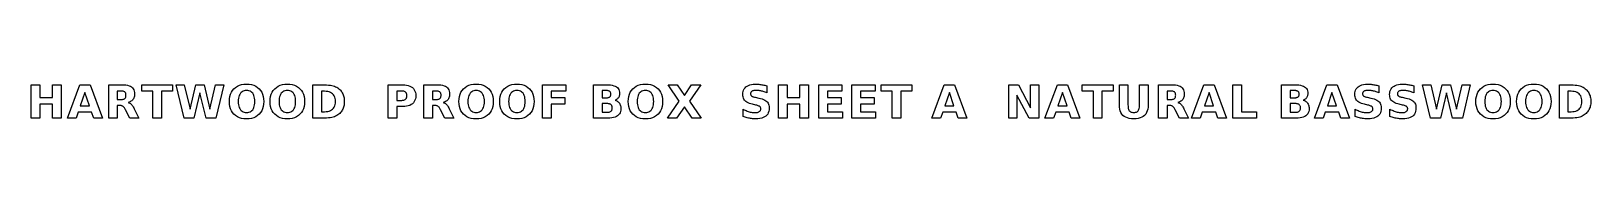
# Model space of a CAD drawing. Header units: millimetres. Extents: x 9 to 295, y 12 to 290.
# Drawn here: x 9.4 to 151.2, y 286.9 to 290.1 of the extents above.
import ezdxf

# ---------------------------------------------------------------- set-up
doc = ezdxf.new("R2010")
doc.units = ezdxf.units.MM
doc.layers.add('ENGRAVE', color=5, linetype='CONTINUOUS')

msp = doc.modelspace()

# ---------------------------------------------------------------- linework, layer by layer
at = {"layer": 'ENGRAVE', "color": 5}
for points in [[(12.1047, 290.0375), (12.1047, 287), (11.3214, 287), (11.3214, 288.2878), (10.1658, 288.2878), (10.1658, 287), (9.3825, 287), (9.3825, 290.0375), (10.1658, 290.0375), (10.1658, 288.8799), (11.3214, 288.8799), (11.3214, 290.0375), (12.1047, 290.0375)], [(15.8582, 287), (15.0708, 287), (14.8796, 287.5534), (13.6548, 287.5534), (13.4615, 287), (12.6742, 287), (13.7992, 290.0375), (14.7331, 290.0375), (15.8582, 287)], [(13.8501, 288.1169), (14.6822, 288.1169), (14.2672, 289.3254), (13.8501, 288.1169)], [(18.144, 289.9872), (18.2818, 289.948), (18.4017, 289.8976), (18.5039, 289.8361), (18.5893, 289.7625), (18.6593, 289.6758), (18.7137, 289.5762), (18.7525, 289.4636), (18.7758, 289.3379), (18.7836, 289.1993), (18.7796, 289.1019), (18.7674, 289.0105), (18.7472, 288.9252), (18.719, 288.8457), (18.6826, 288.7723), (18.6381, 288.7049), (18.5856, 288.6433), (18.5248, 288.5874), (18.4558, 288.5371), (18.3786, 288.4924), (18.2933, 288.4534), (18.1997, 288.4201), (18.2523, 288.4053), (18.3031, 288.3854), (18.352, 288.3603), (18.3991, 288.3301), (18.4443, 288.2948), (18.4876, 288.2543), (18.5301, 288.2075), (18.5727, 288.1533), (18.6155, 288.0918), (18.6585, 288.0228), (18.7016, 287.9464), (18.745, 287.8626), (19.1702, 287), (18.336, 287), (17.9657, 287.7548), (17.9284, 287.8267), (17.8908, 287.8907), (17.8531, 287.9466), (17.8152, 287.9944), (17.7771, 288.0343), (17.7389, 288.0661), (17.6985, 288.0916), (17.6538, 288.1124), (17.6049, 288.1286), (17.5517, 288.1402), (17.4943, 288.1472), (17.4327, 288.1495), (17.2109, 288.1495), (17.2109, 287), (16.4277, 287), (16.4277, 290.0375), (17.6239, 290.0375), (17.8151, 290.0319), (17.9885, 290.0151), (18.144, 289.9872)], [(17.9262, 288.816), (17.9529, 288.8564), (17.9736, 288.9033), (17.9885, 288.9567), (17.9974, 289.0168), (18.0003, 289.0833), (17.9974, 289.1492), (17.9885, 289.2086), (17.9736, 289.2614), (17.9529, 289.3076), (17.9262, 289.3473), (17.8935, 289.3804), (17.854, 289.4077), (17.8068, 289.4301), (17.7519, 289.4475), (17.6892, 289.4599), (17.6187, 289.4674), (17.5405, 289.4699), (17.2109, 289.4699), (17.2109, 288.6907), (17.5405, 288.6907), (17.6187, 288.6932), (17.6892, 288.7008), (17.7519, 288.7136), (17.8068, 288.7314), (17.854, 288.7543), (17.8935, 288.7822), (17.9262, 288.816)], [(20.4497, 289.4455), (19.4406, 289.4455), (19.4406, 290.0375), (22.2401, 290.0375), (22.2401, 289.4455), (21.233, 289.4455), (21.233, 287), (20.4497, 287), (20.4497, 289.4455)], [(25.6253, 287.8301), (26.1502, 290.0375), (26.8949, 290.0375), (26.1787, 287), (25.2754, 287), (24.724, 289.3092), (24.1788, 287), (23.2755, 287), (22.5532, 290.0375), (23.304, 290.0375), (23.8289, 287.8301), (24.3497, 290.0375), (25.1045, 290.0375), (25.6253, 287.8301)], [(30.1092, 289.6733), (30.236, 289.5248), (30.3398, 289.3584), (30.4205, 289.1744), (30.4781, 288.9726), (30.5127, 288.753), (30.5243, 288.5157), (30.5127, 288.279), (30.4781, 288.06), (30.4205, 287.8586), (30.3398, 287.6748), (30.236, 287.5086), (30.1092, 287.3601), (29.962, 287.232), (29.7973, 287.1273), (29.6148, 287.0458), (29.4148, 286.9876), (29.1971, 286.9526), (28.9618, 286.941), (28.727, 286.9526), (28.5098, 286.9876), (28.3099, 287.0458), (28.1276, 287.1273), (27.9627, 287.232), (27.8153, 287.3601), (27.6882, 287.5086), (27.5842, 287.6748), (27.5033, 287.8586), (27.4455, 288.06), (27.4108, 288.279), (27.3993, 288.5157), (27.4108, 288.753), (27.4455, 288.9726), (27.5033, 289.1744), (27.5842, 289.3584), (27.6882, 289.5248), (27.8153, 289.6733), (27.9627, 289.8014), (28.1276, 289.9062), (28.3099, 289.9877), (28.5098, 290.0459), (28.727, 290.0808), (28.9618, 290.0924), (29.1971, 290.0808), (29.4148, 290.0459), (29.6148, 289.9877), (29.7973, 289.9062), (29.962, 289.8014), (30.1092, 289.6733)], [(28.4063, 289.2603), (28.346, 289.1662), (28.2967, 289.06), (28.2583, 288.9419), (28.2309, 288.8118), (28.2145, 288.6698), (28.209, 288.5157), (28.2145, 288.3623), (28.2309, 288.2207), (28.2583, 288.091), (28.2967, 287.9732), (28.346, 287.8672), (28.4063, 287.7731), (28.4766, 287.6923), (28.5558, 287.6262), (28.6439, 287.5747), (28.7409, 287.538), (28.8469, 287.516), (28.9618, 287.5086), (29.0773, 287.516), (29.1837, 287.538), (29.2812, 287.5747), (29.3696, 287.6262), (29.4489, 287.6923), (29.5192, 287.7731), (29.5795, 287.8672), (29.6288, 287.9732), (29.6672, 288.091), (29.6946, 288.2207), (29.7111, 288.3623), (29.7166, 288.5157), (29.7111, 288.6698), (29.6946, 288.8118), (29.6672, 288.9419), (29.6288, 289.06), (29.5795, 289.1662), (29.5192, 289.2603), (29.4489, 289.3412), (29.3696, 289.4073), (29.2812, 289.4587), (29.1837, 289.4954), (29.0773, 289.5175), (28.9618, 289.5248), (28.8469, 289.5175), (28.7409, 289.4954), (28.6439, 289.4587), (28.5558, 289.4073), (28.4766, 289.3412), (28.4063, 289.2603)], [(33.818, 289.6733), (33.9448, 289.5248), (34.0485, 289.3584), (34.1292, 289.1744), (34.1869, 288.9726), (34.2215, 288.753), (34.233, 288.5157), (34.2215, 288.279), (34.1869, 288.06), (34.1292, 287.8586), (34.0485, 287.6748), (33.9448, 287.5086), (33.818, 287.3601), (33.6708, 287.232), (33.506, 287.1273), (33.3236, 287.0458), (33.1235, 286.9876), (32.9058, 286.9526), (32.6705, 286.941), (32.4358, 286.9526), (32.2185, 286.9876), (32.0187, 287.0458), (31.8363, 287.1273), (31.6715, 287.232), (31.524, 287.3601), (31.3969, 287.5086), (31.2929, 287.6748), (31.212, 287.8586), (31.1542, 288.06), (31.1195, 288.279), (31.108, 288.5157), (31.1195, 288.753), (31.1542, 288.9726), (31.212, 289.1744), (31.2929, 289.3584), (31.3969, 289.5248), (31.524, 289.6733), (31.6715, 289.8014), (31.8363, 289.9062), (32.0187, 289.9877), (32.2185, 290.0459), (32.4358, 290.0808), (32.6705, 290.0924), (32.9058, 290.0808), (33.1235, 290.0459), (33.3236, 289.9877), (33.506, 289.9062), (33.6708, 289.8014), (33.818, 289.6733)], [(32.1151, 289.2603), (32.0548, 289.1662), (32.0054, 289.06), (31.9671, 288.9419), (31.9397, 288.8118), (31.9232, 288.6698), (31.9177, 288.5157), (31.9232, 288.3623), (31.9397, 288.2207), (31.9671, 288.091), (32.0054, 287.9732), (32.0548, 287.8672), (32.1151, 287.7731), (32.1853, 287.6923), (32.2645, 287.6262), (32.3526, 287.5747), (32.4496, 287.538), (32.5556, 287.516), (32.6705, 287.5086), (32.786, 287.516), (32.8925, 287.538), (32.9899, 287.5747), (33.0783, 287.6262), (33.1576, 287.6923), (33.2279, 287.7731), (33.2882, 287.8672), (33.3376, 287.9732), (33.376, 288.091), (33.4034, 288.2207), (33.4198, 288.3623), (33.4253, 288.5157), (33.4198, 288.6698), (33.4034, 288.8118), (33.376, 288.9419), (33.3376, 289.06), (33.2882, 289.1662), (33.2279, 289.2603), (33.1576, 289.3412), (33.0783, 289.4073), (32.9899, 289.4587), (32.8925, 289.4954), (32.786, 289.5175), (32.6705, 289.5248), (32.5556, 289.5175), (32.4496, 289.4954), (32.3526, 289.4587), (32.2645, 289.4073), (32.1853, 289.3412), (32.1151, 289.2603)], [(36.7255, 289.969), (36.8482, 289.9388), (36.9584, 289.9021), (37.0633, 289.8578), (37.1628, 289.8058), (37.2569, 289.7462), (37.3457, 289.679), (37.429, 289.6042), (37.4972, 289.5339), (37.5592, 289.4602), (37.6152, 289.3829), (37.665, 289.3022), (37.7088, 289.2179), (37.7464, 289.1301), (37.7781, 289.0386), (37.8041, 288.9432), (37.8242, 288.8438), (37.8387, 288.7404), (37.8473, 288.6331), (37.8502, 288.5218), (37.8473, 288.4093), (37.8387, 288.3008), (37.8242, 288.1965), (37.8041, 288.0964), (37.7781, 288.0003), (37.7464, 287.9084), (37.7088, 287.8203), (37.665, 287.7358), (37.6152, 287.6549), (37.5592, 287.5775), (37.4972, 287.5036), (37.429, 287.4333), (37.3449, 287.3585), (37.2554, 287.2913), (37.1605, 287.2317), (37.0601, 287.1797), (36.9543, 287.1354), (36.8431, 287.0987), (36.7197, 287.0685), (36.5773, 287.0439), (36.4159, 287.0247), (36.2355, 287.011), (36.0361, 287.0027), (35.8177, 287), (34.9917, 287), (34.9917, 290.0375), (35.8177, 290.0375), (36.0385, 290.0348), (36.2396, 290.0266), (36.4212, 290.0128), (36.5831, 289.9937), (36.7255, 289.969)], [(36.5951, 287.6978), (36.6985, 287.7573), (36.7892, 287.8301), (36.8666, 287.9154), (36.9299, 288.0127), (36.9792, 288.122), (37.0143, 288.2433), (37.0354, 288.3766), (37.0425, 288.5218), (37.0355, 288.6664), (37.0144, 288.799), (36.9794, 288.9196), (36.9304, 289.0282), (36.8673, 289.1248), (36.7902, 289.2095), (36.6997, 289.2816), (36.5965, 289.3406), (36.4804, 289.3865), (36.3517, 289.4193), (36.2101, 289.4389), (36.0557, 289.4455), (35.775, 289.4455), (35.775, 287.592), (36.0557, 287.592), (36.2095, 287.5987), (36.3506, 287.6185), (36.4792, 287.6516), (36.5951, 287.6978)], [(43.9308, 289.8588), (44.0417, 289.7802), (44.1365, 289.6883), (44.2141, 289.5843), (44.2744, 289.4681), (44.3175, 289.3398), (44.3434, 289.1993), (44.352, 289.0467), (44.3434, 288.8935), (44.3175, 288.7525), (44.2744, 288.6238), (44.2141, 288.5073), (44.1365, 288.4032), (44.0417, 288.3112), (43.9308, 288.2326), (43.8049, 288.1683), (43.6641, 288.1182), (43.5082, 288.0825), (43.3374, 288.061), (43.1516, 288.0539), (42.6348, 288.0539), (42.6348, 287), (41.8516, 287), (41.8516, 290.0375), (43.1516, 290.0375), (43.3374, 290.0304), (43.5082, 290.0089), (43.6641, 289.9732), (43.8049, 289.9231), (43.9308, 289.8588)], [(43.3259, 288.6708), (43.3759, 288.6985), (43.4202, 288.7324), (43.4581, 288.7719), (43.4891, 288.8166), (43.5132, 288.8664), (43.5305, 288.9214), (43.5408, 288.9815), (43.5443, 289.0467), (43.5408, 289.1119), (43.5305, 289.1719), (43.5132, 289.2268), (43.4891, 289.2764), (43.4581, 289.3208), (43.4202, 289.36), (43.3759, 289.3936), (43.3259, 289.4211), (43.2701, 289.4424), (43.2086, 289.4577), (43.1413, 289.4668), (43.0682, 289.4699), (42.6348, 289.4699), (42.6348, 288.6215), (43.0682, 288.6215), (43.1413, 288.6246), (43.2086, 288.6338), (43.2701, 288.6492), (43.3259, 288.6708)], [(46.6328, 290.0151), (46.7884, 289.9872), (46.9261, 289.948), (47.0461, 289.8976), (47.1482, 289.8361), (47.2337, 289.7625), (47.3036, 289.6758), (47.358, 289.5762), (47.3969, 289.4636), (47.4202, 289.3379), (47.428, 289.1993), (47.4239, 289.1019), (47.4118, 289.0105), (47.3916, 288.9252), (47.3633, 288.8457), (47.327, 288.7723), (47.2825, 288.7049), (47.2299, 288.6433), (47.1691, 288.5874), (47.1002, 288.5371), (47.023, 288.4924), (46.9376, 288.4534), (46.8441, 288.4201), (46.8967, 288.4053), (46.9475, 288.3854), (46.9964, 288.3603), (47.0435, 288.3301), (47.0886, 288.2948), (47.132, 288.2543), (47.1744, 288.2075), (47.2171, 288.1533), (47.2599, 288.0918), (47.3029, 288.0228), (47.346, 287.9464), (47.3893, 287.8626), (47.8145, 287), (46.9804, 287), (46.6101, 287.7548), (46.5727, 287.8267), (46.5352, 287.8907), (46.4974, 287.9466), (46.4596, 287.9944), (46.4215, 288.0343), (46.3833, 288.0661), (46.3428, 288.0916), (46.2981, 288.1124), (46.2492, 288.1286), (46.1961, 288.1402), (46.1387, 288.1472), (46.0771, 288.1495), (45.8553, 288.1495), (45.8553, 287), (45.072, 287), (45.072, 290.0375), (46.2683, 290.0375), (46.4595, 290.0319), (46.6328, 290.0151)], [(46.5379, 288.7822), (46.5705, 288.816), (46.5972, 288.8564), (46.618, 288.9033), (46.6328, 288.9567), (46.6417, 289.0168), (46.6447, 289.0833), (46.6417, 289.1492), (46.6328, 289.2086), (46.618, 289.2614), (46.5972, 289.3076), (46.5705, 289.3473), (46.5379, 289.3804), (46.4984, 289.4077), (46.4512, 289.4301), (46.3962, 289.4475), (46.3335, 289.4599), (46.2631, 289.4674), (46.1849, 289.4699), (45.8553, 289.4699), (45.8553, 288.6907), (46.1849, 288.6907), (46.2631, 288.6932), (46.3335, 288.7008), (46.3962, 288.7136), (46.4512, 288.7314), (46.4984, 288.7543), (46.5379, 288.7822)], [(50.9821, 289.6733), (51.1089, 289.5248), (51.2127, 289.3584), (51.2934, 289.1744), (51.351, 288.9726), (51.3856, 288.753), (51.3971, 288.5157), (51.3856, 288.279), (51.351, 288.06), (51.2934, 287.8586), (51.2127, 287.6748), (51.1089, 287.5086), (50.9821, 287.3601), (50.8349, 287.232), (50.6701, 287.1273), (50.4877, 287.0458), (50.2877, 286.9876), (50.07, 286.9526), (49.8346, 286.941), (49.5999, 286.9526), (49.3826, 286.9876), (49.1828, 287.0458), (49.0005, 287.1273), (48.8356, 287.232), (48.6882, 287.3601), (48.5611, 287.5086), (48.457, 287.6748), (48.3761, 287.8586), (48.3184, 288.06), (48.2837, 288.279), (48.2721, 288.5157), (48.2837, 288.753), (48.3184, 288.9726), (48.3761, 289.1744), (48.457, 289.3584), (48.5611, 289.5248), (48.6882, 289.6733), (48.8356, 289.8014), (49.0005, 289.9062), (49.1828, 289.9877), (49.3826, 290.0459), (49.5999, 290.0808), (49.8346, 290.0924), (50.07, 290.0808), (50.2877, 290.0459), (50.4877, 289.9877), (50.6701, 289.9062), (50.8349, 289.8014), (50.9821, 289.6733)], [(49.2792, 289.2603), (49.2189, 289.1662), (49.1696, 289.06), (49.1312, 288.9419), (49.1038, 288.8118), (49.0874, 288.6698), (49.0819, 288.5157), (49.0874, 288.3623), (49.1038, 288.2207), (49.1312, 288.091), (49.1696, 287.9732), (49.2189, 287.8672), (49.2792, 287.7731), (49.3495, 287.6923), (49.4286, 287.6262), (49.5167, 287.5747), (49.6138, 287.538), (49.7197, 287.516), (49.8346, 287.5086), (49.9502, 287.516), (50.0566, 287.538), (50.1541, 287.5747), (50.2424, 287.6262), (50.3218, 287.6923), (50.3921, 287.7731), (50.4524, 287.8672), (50.5017, 287.9732), (50.5401, 288.091), (50.5675, 288.2207), (50.584, 288.3623), (50.5894, 288.5157), (50.584, 288.6698), (50.5675, 288.8118), (50.5401, 288.9419), (50.5017, 289.06), (50.4524, 289.1662), (50.3921, 289.2603), (50.3218, 289.3412), (50.2424, 289.4073), (50.1541, 289.4587), (50.0566, 289.4954), (49.9502, 289.5175), (49.8346, 289.5248), (49.7197, 289.5175), (49.6138, 289.4954), (49.5167, 289.4587), (49.4286, 289.4073), (49.3495, 289.3412), (49.2792, 289.2603)], [(54.6908, 289.6733), (54.8177, 289.5248), (54.9214, 289.3584), (55.0021, 289.1744), (55.0598, 288.9726), (55.0943, 288.753), (55.1059, 288.5157), (55.0943, 288.279), (55.0598, 288.06), (55.0021, 287.8586), (54.9214, 287.6748), (54.8177, 287.5086), (54.6908, 287.3601), (54.5437, 287.232), (54.3789, 287.1273), (54.1965, 287.0458), (53.9964, 286.9876), (53.7787, 286.9526), (53.5434, 286.941), (53.3086, 286.9526), (53.0914, 286.9876), (52.8916, 287.0458), (52.7092, 287.1273), (52.5443, 287.232), (52.3969, 287.3601), (52.2698, 287.5086), (52.1658, 287.6748), (52.0849, 287.8586), (52.0271, 288.06), (51.9924, 288.279), (51.9809, 288.5157), (51.9924, 288.753), (52.0271, 288.9726), (52.0849, 289.1744), (52.1658, 289.3584), (52.2698, 289.5248), (52.3969, 289.6733), (52.5443, 289.8014), (52.7092, 289.9062), (52.8916, 289.9877), (53.0914, 290.0459), (53.3086, 290.0808), (53.5434, 290.0924), (53.7787, 290.0808), (53.9964, 290.0459), (54.1965, 289.9877), (54.3789, 289.9062), (54.5437, 289.8014), (54.6908, 289.6733)], [(52.988, 289.2603), (52.9277, 289.1662), (52.8783, 289.06), (52.8399, 288.9419), (52.8125, 288.8118), (52.7961, 288.6698), (52.7906, 288.5157), (52.7961, 288.3623), (52.8125, 288.2207), (52.8399, 288.091), (52.8783, 287.9732), (52.9277, 287.8672), (52.988, 287.7731), (53.0582, 287.6923), (53.1374, 287.6262), (53.2255, 287.5747), (53.3225, 287.538), (53.4285, 287.516), (53.5434, 287.5086), (53.6589, 287.516), (53.7654, 287.538), (53.8628, 287.5747), (53.9512, 287.6262), (54.0305, 287.6923), (54.1008, 287.7731), (54.1611, 287.8672), (54.2105, 287.9732), (54.2488, 288.091), (54.2762, 288.2207), (54.2927, 288.3623), (54.2982, 288.5157), (54.2927, 288.6698), (54.2762, 288.8118), (54.2488, 288.9419), (54.2105, 289.06), (54.1611, 289.1662), (54.1008, 289.2603), (54.0305, 289.3412), (53.9512, 289.4073), (53.8628, 289.4587), (53.7654, 289.4954), (53.6589, 289.5175), (53.5434, 289.5248), (53.4285, 289.5175), (53.3225, 289.4954), (53.2255, 289.4587), (53.1374, 289.4073), (53.0582, 289.3412), (52.988, 289.2603)], [(57.8991, 288.8799), (57.8991, 288.2878), (56.6479, 288.2878), (56.6479, 287), (55.8646, 287), (55.8646, 290.0375), (57.9784, 290.0375), (57.9784, 289.4455), (56.6479, 289.4455), (56.6479, 288.8799), (57.8991, 288.8799)], [(62.8991, 288.2867), (62.9337, 288.2135), (62.9606, 288.1353), (62.9798, 288.0521), (62.9914, 287.9639), (62.9952, 287.8708), (62.9869, 287.7305), (62.9622, 287.6027), (62.9209, 287.4873), (62.8632, 287.3843), (62.7889, 287.2938), (62.6982, 287.2157), (62.5906, 287.1498), (62.4658, 287.0958), (62.3238, 287.0539), (62.1647, 287.024), (61.9883, 287.006), (61.7948, 287), (60.4948, 287), (60.4948, 290.0375), (61.6707, 290.0375), (61.872, 290.0322), (62.0538, 290.0163), (62.2162, 289.9897), (62.3593, 289.9525), (62.483, 289.9047), (62.5873, 289.8463), (62.674, 289.7761), (62.745, 289.6932), (62.8001, 289.5976), (62.8396, 289.4891), (62.8632, 289.3679), (62.8711, 289.2339), (62.8682, 289.1618), (62.8596, 289.0934), (62.8452, 289.0287), (62.825, 288.9676), (62.799, 288.9102), (62.7673, 288.8565), (62.7301, 288.8068), (62.6878, 288.7617), (62.6402, 288.7209), (62.5874, 288.6847), (62.5294, 288.6529), (62.4662, 288.6256), (62.5472, 288.5977), (62.6218, 288.563), (62.69, 288.5213), (62.752, 288.4728), (62.8076, 288.4173), (62.8569, 288.355), (62.8991, 288.2867)], [(61.9922, 288.943), (62.0214, 288.9722), (62.0453, 289.0058), (62.0639, 289.0437), (62.0772, 289.0858), (62.0852, 289.1323), (62.0878, 289.183), (62.0852, 289.2332), (62.0772, 289.2792), (62.0639, 289.3211), (62.0453, 289.3589), (62.0214, 289.3925), (61.9922, 289.4221), (61.9578, 289.4473), (61.9185, 289.4679), (61.8742, 289.4839), (61.8249, 289.4953), (61.7707, 289.5022), (61.7114, 289.5045), (61.2781, 289.5045), (61.2781, 288.8616), (61.7114, 288.8616), (61.7707, 288.8638), (61.8249, 288.8706), (61.8742, 288.8819), (61.9185, 288.8977), (61.9578, 288.9181), (61.9922, 288.943)], [(66.3723, 289.6733), (66.4991, 289.5248), (66.6029, 289.3584), (66.6836, 289.1744), (66.7412, 288.9726), (66.7758, 288.753), (66.7874, 288.5157), (66.7758, 288.279), (66.7412, 288.06), (66.6836, 287.8586), (66.6029, 287.6748), (66.4991, 287.5086), (66.3723, 287.3601), (66.2252, 287.232), (66.0604, 287.1273), (65.8779, 287.0458), (65.6779, 286.9876), (65.4602, 286.9526), (65.2249, 286.941), (64.9901, 286.9526), (64.7729, 286.9876), (64.573, 287.0458), (64.3907, 287.1273), (64.2258, 287.232), (64.0784, 287.3601), (63.9513, 287.5086), (63.8473, 287.6748), (63.7664, 287.8586), (63.7086, 288.06), (63.6739, 288.279), (63.6624, 288.5157), (63.6739, 288.753), (63.7086, 288.9726), (63.7664, 289.1744), (63.8473, 289.3584), (63.9513, 289.5248), (64.0784, 289.6733), (64.2258, 289.8014), (64.3907, 289.9062), (64.573, 289.9877), (64.7729, 290.0459), (64.9901, 290.0808), (65.2249, 290.0924), (65.4602, 290.0808), (65.6779, 290.0459), (65.8779, 289.9877), (66.0604, 289.9062), (66.2252, 289.8014), (66.3723, 289.6733)], [(64.6694, 289.2603), (64.6091, 289.1662), (64.5598, 289.06), (64.5214, 288.9419), (64.494, 288.8118), (64.4776, 288.6698), (64.4721, 288.5157), (64.4776, 288.3623), (64.494, 288.2207), (64.5214, 288.091), (64.5598, 287.9732), (64.6091, 287.8672), (64.6694, 287.7731), (64.7397, 287.6923), (64.8189, 287.6262), (64.907, 287.5747), (65.004, 287.538), (65.11, 287.516), (65.2249, 287.5086), (65.3404, 287.516), (65.4468, 287.538), (65.5443, 287.5747), (65.6327, 287.6262), (65.712, 287.6923), (65.7823, 287.7731), (65.8426, 287.8672), (65.8919, 287.9732), (65.9303, 288.091), (65.9577, 288.2207), (65.9742, 288.3623), (65.9797, 288.5157), (65.9742, 288.6698), (65.9577, 288.8118), (65.9303, 288.9419), (65.8919, 289.06), (65.8426, 289.1662), (65.7823, 289.2603), (65.712, 289.3412), (65.6327, 289.4073), (65.5443, 289.4587), (65.4468, 289.4954), (65.3404, 289.5175), (65.2249, 289.5248), (65.11, 289.5175), (65.004, 289.4954), (64.907, 289.4587), (64.8189, 289.4073), (64.7397, 289.3412), (64.6694, 289.2603)], [(67.2429, 287), (68.2968, 288.5503), (67.2836, 290.0375), (68.1015, 290.0375), (68.7668, 289.0589), (69.43, 290.0375), (70.252, 290.0375), (69.2388, 288.5503), (70.2926, 287), (69.4768, 287), (68.7668, 288.0376), (68.0628, 287), (67.2429, 287)], [(75.9454, 289.4238), (75.865, 289.4473), (75.7853, 289.4679), (75.7067, 289.4853), (75.6296, 289.4995), (75.5539, 289.5106), (75.4797, 289.5185), (75.407, 289.5232), (75.3357, 289.5248), (75.2462, 289.5227), (75.1648, 289.5162), (75.0916, 289.5055), (75.0264, 289.4905), (74.9695, 289.4711), (74.9207, 289.4475), (74.8796, 289.4194), (74.8461, 289.3865), (74.8199, 289.3488), (74.8013, 289.3065), (74.7901, 289.2593), (74.7864, 289.2074), (74.7889, 289.1682), (74.7964, 289.132), (74.809, 289.0988), (74.8266, 289.0686), (74.8492, 289.0414), (74.8769, 289.0172), (74.9112, 288.995), (74.9537, 288.9739), (75.0043, 288.9539), (75.0632, 288.9349), (75.1302, 288.917), (75.2055, 288.9002), (75.5391, 288.8331), (75.6999, 288.7962), (75.8443, 288.7535), (75.9725, 288.7049), (76.0844, 288.6504), (76.18, 288.5901), (76.2594, 288.5238), (76.3246, 288.4498), (76.378, 288.3661), (76.4196, 288.2726), (76.4492, 288.1694), (76.467, 288.0565), (76.473, 287.9338), (76.4647, 287.7735), (76.4399, 287.6274), (76.3985, 287.4957), (76.3405, 287.3782), (76.266, 287.275), (76.1749, 287.1862), (76.0668, 287.1112), (75.9413, 287.05), (75.7983, 287.0023), (75.6378, 286.9682), (75.4599, 286.9478), (75.2645, 286.941), (75.1681, 286.9425), (75.0717, 286.9471), (74.9751, 286.9547), (74.8784, 286.9654), (74.7816, 286.9791), (74.6847, 286.9959), (74.5877, 287.0157), (74.4907, 287.0384), (74.3937, 287.0641), (74.2967, 287.0927), (74.1998, 287.1242), (74.1028, 287.1587), (74.1028, 287.8199), (74.1992, 287.7705), (74.2946, 287.7253), (74.3889, 287.6844), (74.4821, 287.6477), (74.5743, 287.6152), (74.6653, 287.587), (74.7553, 287.563), (74.8442, 287.5434), (74.9321, 287.5282), (75.0189, 287.5173), (75.1046, 287.5108), (75.1892, 287.5086), (75.2713, 287.511), (75.3468, 287.5181), (75.4155, 287.53), (75.4777, 287.5466), (75.5331, 287.568), (75.5819, 287.5941), (75.6235, 287.6246), (75.6576, 287.6592), (75.6841, 287.6978), (75.703, 287.7406), (75.7144, 287.7874), (75.7182, 287.8382), (75.7156, 287.8839), (75.7079, 287.9259), (75.695, 287.9644), (75.677, 287.9992), (75.6539, 288.0304), (75.6256, 288.0579), (75.5896, 288.0833), (75.5434, 288.1077), (75.487, 288.1312), (75.4204, 288.1538), (75.3435, 288.1755), (75.2563, 288.1963), (74.9532, 288.2634), (74.8081, 288.2992), (74.6766, 288.3414), (74.5588, 288.3901), (74.4545, 288.4452), (74.3639, 288.5067), (74.2869, 288.5747), (74.2226, 288.65), (74.1699, 288.7336), (74.129, 288.8255), (74.0997, 288.9255), (74.0822, 289.0339), (74.0763, 289.1505), (74.0845, 289.2959), (74.1089, 289.4297), (74.1496, 289.5518), (74.2065, 289.6623), (74.2798, 289.7611), (74.3693, 289.8483), (74.4741, 289.9229), (74.5931, 289.9839), (74.7264, 290.0314), (74.8739, 290.0653), (75.0356, 290.0857), (75.2116, 290.0924), (75.2954, 290.0914), (75.38, 290.0883), (75.4654, 290.083), (75.5516, 290.0757), (75.6386, 290.0663), (75.7263, 290.0548), (75.815, 290.0412), (75.9047, 290.0255), (75.9954, 290.0078), (76.0871, 289.9879), (76.1798, 289.9659), (76.2736, 289.9419), (76.2736, 289.299), (76.1905, 289.3348), (76.1081, 289.3675), (76.0264, 289.3972), (75.9454, 289.4238)], [(80.0495, 287), (79.2662, 287), (79.2662, 288.2878), (78.1106, 288.2878), (78.1106, 287), (77.3273, 287), (77.3273, 290.0375), (78.1106, 290.0375), (78.1106, 288.8799), (79.2662, 288.8799), (79.2662, 290.0375), (80.0495, 290.0375), (80.0495, 287)], [(83.0156, 288.2878), (81.7644, 288.2878), (81.7644, 287.592), (83.1397, 287.592), (83.1397, 287), (80.9811, 287), (80.9811, 290.0375), (83.095, 290.0375), (83.095, 289.4455), (81.7644, 289.4455), (81.7644, 288.8799), (83.0156, 288.8799), (83.0156, 288.2878)], [(86.0286, 288.8799), (86.0286, 288.2878), (84.7773, 288.2878), (84.7773, 287.592), (86.1527, 287.592), (86.1527, 287), (83.9941, 287), (83.9941, 290.0375), (86.1079, 290.0375), (86.1079, 289.4455), (84.7773, 289.4455), (84.7773, 288.8799), (86.0286, 288.8799)], [(87.654, 289.4455), (86.6449, 289.4455), (86.6449, 290.0375), (89.4443, 290.0375), (89.4443, 289.4455), (88.4373, 289.4455), (88.4373, 287), (87.654, 287), (87.654, 289.4455)], [(93.6676, 287), (93.4764, 287.5534), (92.2516, 287.5534), (92.0583, 287), (91.271, 287), (92.3961, 290.0375), (93.3299, 290.0375), (94.455, 287), (93.6676, 287)], [(93.2791, 288.1169), (92.864, 289.3254), (92.4469, 288.1169), (93.2791, 288.1169)], [(100.9812, 287), (100.1064, 287), (99.0016, 289.0833), (99.0016, 287), (98.259, 287), (98.259, 290.0375), (99.1339, 290.0375), (100.2386, 287.9542), (100.2386, 290.0375), (100.9812, 290.0375), (100.9812, 287)], [(104.7347, 287), (103.9473, 287), (103.7561, 287.5534), (102.5313, 287.5534), (102.3381, 287), (101.5507, 287), (102.6758, 290.0375), (103.6096, 290.0375), (104.7347, 287)], [(102.7266, 288.1169), (103.5588, 288.1169), (103.1437, 289.3254), (102.7266, 288.1169)], [(105.9512, 287), (105.9512, 289.4455), (104.9421, 289.4455), (104.9421, 290.0375), (107.7415, 290.0375), (107.7415, 289.4455), (106.7345, 289.4455), (106.7345, 287), (105.9512, 287)], [(109.1271, 287.8939), (109.1511, 287.8102), (109.1818, 287.7384), (109.2194, 287.6785), (109.2648, 287.6291), (109.3188, 287.5887), (109.3814, 287.5572), (109.4527, 287.5347), (109.5327, 287.5213), (109.6213, 287.5168), (109.7105, 287.5213), (109.7909, 287.5347), (109.8626, 287.5572), (109.9255, 287.5887), (109.9797, 287.6291), (110.0251, 287.6785), (110.0627, 287.7384), (110.0935, 287.8102), (110.1174, 287.8939), (110.1345, 287.9896), (110.1448, 288.0971), (110.1482, 288.2166), (110.1482, 290.0375), (110.9315, 290.0375), (110.9315, 288.2166), (110.9225, 288.0108), (110.8955, 287.8233), (110.8506, 287.6541), (110.7877, 287.5032), (110.7068, 287.3706), (110.608, 287.2563), (110.4907, 287.16), (110.3546, 287.0812), (110.1996, 287.0198), (110.0257, 286.976), (109.8329, 286.9498), (109.6213, 286.941), (109.4102, 286.9498), (109.218, 286.976), (109.0445, 287.0198), (108.8897, 287.0812), (108.7538, 287.16), (108.6366, 287.2563), (108.5377, 287.3706), (108.4568, 287.5032), (108.3939, 287.6541), (108.349, 287.8233), (108.3221, 288.0108), (108.3131, 288.2166), (108.3131, 290.0375), (109.0964, 290.0375), (109.0964, 288.2166), (109.0998, 288.0971), (109.11, 287.9896), (109.1271, 287.8939)], [(113.5795, 289.9872), (113.7172, 289.948), (113.8372, 289.8976), (113.9393, 289.8361), (114.0248, 289.7625), (114.0947, 289.6758), (114.1491, 289.5762), (114.188, 289.4636), (114.2113, 289.3379), (114.2191, 289.1993), (114.215, 289.1019), (114.2029, 289.0105), (114.1827, 288.9252), (114.1544, 288.8457), (114.1181, 288.7723), (114.0736, 288.7049), (114.021, 288.6433), (113.9602, 288.5874), (113.8913, 288.5371), (113.8141, 288.4924), (113.7287, 288.4534), (113.6352, 288.4201), (113.6878, 288.4053), (113.7386, 288.3854), (113.7875, 288.3603), (113.8346, 288.3301), (113.8797, 288.2948), (113.9231, 288.2543), (113.9655, 288.2075), (114.0082, 288.1533), (114.051, 288.0918), (114.094, 288.0228), (114.1371, 287.9464), (114.1804, 287.8626), (114.6056, 287), (113.7715, 287), (113.4012, 287.7548), (113.3638, 287.8267), (113.3263, 287.8907), (113.2885, 287.9466), (113.2507, 287.9944), (113.2126, 288.0343), (113.1744, 288.0661), (113.1339, 288.0916), (113.0892, 288.1124), (113.0403, 288.1286), (112.9872, 288.1402), (112.9298, 288.1472), (112.8682, 288.1495), (112.6464, 288.1495), (112.6464, 287), (111.8631, 287), (111.8631, 290.0375), (113.0594, 290.0375), (113.2506, 290.0319), (113.4239, 290.0151), (113.5795, 289.9872)], [(113.3616, 288.816), (113.3883, 288.8564), (113.4091, 288.9033), (113.4239, 288.9567), (113.4328, 289.0168), (113.4358, 289.0833), (113.4328, 289.1492), (113.4239, 289.2086), (113.4091, 289.2614), (113.3883, 289.3076), (113.3616, 289.3473), (113.329, 289.3804), (113.2895, 289.4077), (113.2423, 289.4301), (113.1873, 289.4475), (113.1246, 289.4599), (113.0542, 289.4674), (112.976, 289.4699), (112.6464, 289.4699), (112.6464, 288.6907), (112.976, 288.6907), (113.0542, 288.6932), (113.1246, 288.7008), (113.1873, 288.7136), (113.2423, 288.7314), (113.2895, 288.7543), (113.329, 288.7822), (113.3616, 288.816)], [(117.2727, 287), (117.0815, 287.5534), (115.8567, 287.5534), (115.6634, 287), (114.8761, 287), (116.0011, 290.0375), (116.935, 290.0375), (118.0601, 287), (117.2727, 287)], [(116.8841, 288.1169), (116.4691, 289.3254), (116.052, 288.1169), (116.8841, 288.1169)], [(118.6296, 287), (118.6296, 290.0375), (119.4128, 290.0375), (119.4128, 287.592), (120.7882, 287.592), (120.7882, 287), (118.6296, 287)], [(125.4729, 288.2867), (125.5074, 288.2135), (125.5343, 288.1353), (125.5536, 288.0521), (125.5651, 287.9639), (125.5689, 287.8708), (125.5607, 287.7305), (125.5359, 287.6027), (125.4947, 287.4873), (125.4369, 287.3843), (125.3627, 287.2938), (125.2719, 287.2157), (125.1643, 287.1498), (125.0395, 287.0958), (124.8975, 287.0539), (124.7384, 287.024), (124.5621, 287.006), (124.3686, 287), (123.0685, 287), (123.0685, 290.0375), (124.2445, 290.0375), (124.4457, 290.0322), (124.6275, 290.0163), (124.79, 289.9897), (124.933, 289.9525), (125.0567, 289.9047), (125.161, 289.8463), (125.2477, 289.7761), (125.3187, 289.6932), (125.3739, 289.5976), (125.4133, 289.4891), (125.4369, 289.3679), (125.4448, 289.2339), (125.4419, 289.1618), (125.4333, 289.0934), (125.4189, 289.0287), (125.3987, 288.9676), (125.3728, 288.9102), (125.3411, 288.8565), (125.3039, 288.8068), (125.2615, 288.7617), (125.2139, 288.7209), (125.1611, 288.6847), (125.1031, 288.6529), (125.04, 288.6256), (125.1209, 288.5977), (125.1955, 288.563), (125.2638, 288.5213), (125.3257, 288.4728), (125.3813, 288.4173), (125.4306, 288.355), (125.4729, 288.2867)], [(124.5659, 288.943), (124.5951, 288.9722), (124.619, 289.0058), (124.6376, 289.0437), (124.6509, 289.0858), (124.6589, 289.1323), (124.6615, 289.183), (124.6589, 289.2332), (124.6509, 289.2792), (124.6376, 289.3211), (124.619, 289.3589), (124.5951, 289.3925), (124.5659, 289.4221), (124.5316, 289.4473), (124.4922, 289.4679), (124.4479, 289.4839), (124.3986, 289.4953), (124.3444, 289.5022), (124.2852, 289.5045), (123.8518, 289.5045), (123.8518, 288.8616), (124.2852, 288.8616), (124.3444, 288.8638), (124.3986, 288.8706), (124.4479, 288.8819), (124.4922, 288.8977), (124.5316, 288.9181), (124.5659, 288.943)], [(129.2329, 287), (128.4456, 287), (128.2543, 287.5534), (127.0295, 287.5534), (126.8363, 287), (126.0489, 287), (127.174, 290.0375), (128.1078, 290.0375), (129.2329, 287)], [(127.2249, 288.1169), (128.057, 288.1169), (127.6419, 289.3254), (127.2249, 288.1169)], [(131.588, 289.4238), (131.5077, 289.4473), (131.428, 289.4679), (131.3494, 289.4853), (131.2722, 289.4995), (131.1966, 289.5106), (131.1224, 289.5185), (131.0496, 289.5232), (130.9784, 289.5248), (130.8888, 289.5227), (130.8075, 289.5162), (130.7342, 289.5055), (130.6691, 289.4905), (130.6121, 289.4711), (130.5633, 289.4475), (130.5223, 289.4194), (130.4887, 289.3865), (130.4626, 289.3488), (130.444, 289.3065), (130.4328, 289.2593), (130.429, 289.2074), (130.4316, 289.1682), (130.4391, 289.132), (130.4517, 289.0988), (130.4693, 289.0686), (130.4919, 289.0414), (130.5196, 289.0172), (130.5538, 288.995), (130.5963, 288.9739), (130.647, 288.9539), (130.7058, 288.9349), (130.7729, 288.917), (130.8481, 288.9002), (131.1818, 288.8331), (131.3425, 288.7962), (131.487, 288.7535), (131.6152, 288.7049), (131.7271, 288.6504), (131.8227, 288.5901), (131.902, 288.5238), (131.9673, 288.4498), (132.0207, 288.3661), (132.0622, 288.2726), (132.0919, 288.1694), (132.1097, 288.0565), (132.1156, 287.9338), (132.1074, 287.7735), (132.0825, 287.6274), (132.0411, 287.4957), (131.9832, 287.3782), (131.9087, 287.275), (131.8176, 287.1862), (131.7095, 287.1112), (131.584, 287.05), (131.4409, 287.0023), (131.2805, 286.9682), (131.1025, 286.9478), (130.9071, 286.941), (130.8108, 286.9425), (130.7143, 286.9471), (130.6177, 286.9547), (130.521, 286.9654), (130.4242, 286.9791), (130.3273, 286.9959), (130.2303, 287.0157), (130.1334, 287.0384), (130.0364, 287.0641), (129.9394, 287.0927), (129.8424, 287.1242), (129.7454, 287.1587), (129.7454, 287.8199), (129.8419, 287.7705), (129.9373, 287.7253), (130.0315, 287.6844), (130.1248, 287.6477), (130.2169, 287.6152), (130.308, 287.587), (130.398, 287.563), (130.4869, 287.5434), (130.5748, 287.5282), (130.6615, 287.5173), (130.7472, 287.5108), (130.8319, 287.5086), (130.914, 287.511), (130.9894, 287.5181), (131.0582, 287.53), (131.1203, 287.5466), (131.1758, 287.568), (131.2245, 287.5941), (131.2662, 287.6246), (131.3003, 287.6592), (131.3268, 287.6978), (131.3457, 287.7406), (131.3571, 287.7874), (131.3608, 287.8382), (131.3583, 287.8839), (131.3506, 287.9259), (131.3377, 287.9644), (131.3197, 287.9992), (131.2966, 288.0304), (131.2683, 288.0579), (131.2323, 288.0833), (131.1861, 288.1077), (131.1297, 288.1312), (131.063, 288.1538), (130.9861, 288.1755), (130.899, 288.1963), (130.5959, 288.2634), (130.4508, 288.2992), (130.3193, 288.3414), (130.2014, 288.3901), (130.0972, 288.4452), (130.0066, 288.5067), (129.9296, 288.5747), (129.8652, 288.65), (129.8126, 288.7336), (129.7716, 288.8255), (129.7424, 288.9255), (129.7248, 289.0339), (129.719, 289.1505), (129.7271, 289.2959), (129.7515, 289.4297), (129.7922, 289.5518), (129.8492, 289.6623), (129.9224, 289.7611), (130.012, 289.8483), (130.1167, 289.9229), (130.2358, 289.9839), (130.369, 290.0314), (130.5165, 290.0653), (130.6783, 290.0857), (130.8542, 290.0924), (130.9381, 290.0914), (131.0227, 290.0883), (131.1081, 290.083), (131.1942, 290.0757), (131.2812, 290.0663), (131.369, 290.0548), (131.4576, 290.0412), (131.5473, 290.0255), (131.638, 290.0078), (131.7298, 289.9879), (131.8225, 289.9659), (131.9163, 289.9419), (131.9163, 289.299), (131.8332, 289.3348), (131.7508, 289.3675), (131.6691, 289.3972), (131.588, 289.4238)], [(134.7556, 289.4238), (134.6752, 289.4473), (134.5955, 289.4679), (134.5169, 289.4853), (134.4398, 289.4995), (134.3641, 289.5106), (134.2899, 289.5185), (134.2172, 289.5232), (134.1459, 289.5248), (134.0564, 289.5227), (133.975, 289.5162), (133.9018, 289.5055), (133.8367, 289.4905), (133.7797, 289.4711), (133.7309, 289.4475), (133.6898, 289.4194), (133.6563, 289.3865), (133.6302, 289.3488), (133.6115, 289.3065), (133.6003, 289.2593), (133.5966, 289.2074), (133.5991, 289.1682), (133.6067, 289.132), (133.6192, 289.0988), (133.6368, 289.0686), (133.6595, 289.0414), (133.6871, 289.0172), (133.7214, 288.995), (133.7639, 288.9739), (133.8145, 288.9539), (133.8734, 288.9349), (133.9405, 288.917), (134.0157, 288.9002), (134.3494, 288.8331), (134.5101, 288.7962), (134.6545, 288.7535), (134.7827, 288.7049), (134.8946, 288.6504), (134.9902, 288.5901), (135.0696, 288.5238), (135.1349, 288.4498), (135.1883, 288.3661), (135.2298, 288.2726), (135.2595, 288.1694), (135.2773, 288.0565), (135.2832, 287.9338), (135.2749, 287.7735), (135.2501, 287.6274), (135.2087, 287.4957), (135.1507, 287.3782), (135.0762, 287.275), (134.9851, 287.1862), (134.8771, 287.1112), (134.7515, 287.05), (134.6085, 287.0023), (134.448, 286.9682), (134.2701, 286.9478), (134.0747, 286.941), (133.9784, 286.9425), (133.8819, 286.9471), (133.7853, 286.9547), (133.6886, 286.9654), (133.5918, 286.9791), (133.4949, 286.9959), (133.3979, 287.0157), (133.3009, 287.0384), (133.2039, 287.0641), (133.107, 287.0927), (133.01, 287.1242), (132.913, 287.1587), (132.913, 287.8199), (133.0094, 287.7705), (133.1048, 287.7253), (133.1991, 287.6844), (133.2923, 287.6477), (133.3845, 287.6152), (133.4755, 287.587), (133.5655, 287.563), (133.6545, 287.5434), (133.7423, 287.5282), (133.8291, 287.5173), (133.9148, 287.5108), (133.9994, 287.5086), (134.0815, 287.511), (134.157, 287.5181), (134.2258, 287.53), (134.2879, 287.5466), (134.3433, 287.568), (134.3921, 287.5941), (134.4337, 287.6246), (134.4678, 287.6592), (134.4943, 287.6978), (134.5133, 287.7406), (134.5246, 287.7874), (134.5284, 287.8382), (134.5258, 287.8839), (134.5181, 287.9259), (134.5053, 287.9644), (134.4873, 287.9992), (134.4641, 288.0304), (134.4358, 288.0579), (134.3999, 288.0833), (134.3537, 288.1077), (134.2972, 288.1312), (134.2306, 288.1538), (134.1537, 288.1755), (134.0666, 288.1963), (133.7634, 288.2634), (133.6183, 288.2992), (133.4868, 288.3414), (133.369, 288.3901), (133.2647, 288.4452), (133.1741, 288.5067), (133.0971, 288.5747), (133.0328, 288.65), (132.9801, 288.7336), (132.9392, 288.8255), (132.91, 288.9255), (132.8924, 289.0339), (132.8866, 289.1505), (132.8947, 289.2959), (132.9191, 289.4297), (132.9598, 289.5518), (133.0168, 289.6623), (133.09, 289.7611), (133.1795, 289.8483), (133.2843, 289.9229), (133.4033, 289.9839), (133.5366, 290.0314), (133.6841, 290.0653), (133.8458, 290.0857), (134.0218, 290.0924), (134.1056, 290.0914), (134.1902, 290.0883), (134.2756, 290.083), (134.3618, 290.0757), (134.4488, 290.0663), (134.5365, 290.0548), (134.6252, 290.0412), (134.7149, 290.0255), (134.8056, 290.0078), (134.8973, 289.9879), (134.9901, 289.9659), (135.0838, 289.9419), (135.0838, 289.299), (135.0007, 289.3348), (134.9183, 289.3675), (134.8366, 289.3972), (134.7556, 289.4238)], [(139.4762, 290.0375), (140.2208, 290.0375), (139.5046, 287), (138.6013, 287), (138.05, 289.3092), (137.5047, 287), (136.6014, 287), (135.8792, 290.0375), (136.6299, 290.0375), (137.1548, 287.8301), (137.6756, 290.0375), (138.4304, 290.0375), (138.9513, 287.8301), (139.4762, 290.0375)], [(143.4351, 289.6733), (143.562, 289.5248), (143.6657, 289.3584), (143.7464, 289.1744), (143.8041, 288.9726), (143.8387, 288.753), (143.8502, 288.5157), (143.8387, 288.279), (143.8041, 288.06), (143.7464, 287.8586), (143.6657, 287.6748), (143.562, 287.5086), (143.4351, 287.3601), (143.288, 287.232), (143.1232, 287.1273), (142.9408, 287.0458), (142.7407, 286.9876), (142.523, 286.9526), (142.2877, 286.941), (142.0529, 286.9526), (141.8357, 286.9876), (141.6359, 287.0458), (141.4535, 287.1273), (141.2887, 287.232), (141.1412, 287.3601), (141.0141, 287.5086), (140.9101, 287.6748), (140.8292, 287.8586), (140.7714, 288.06), (140.7367, 288.279), (140.7252, 288.5157), (140.7367, 288.753), (140.7714, 288.9726), (140.8292, 289.1744), (140.9101, 289.3584), (141.0141, 289.5248), (141.1412, 289.6733), (141.2887, 289.8014), (141.4535, 289.9062), (141.6359, 289.9877), (141.8357, 290.0459), (142.0529, 290.0808), (142.2877, 290.0924), (142.523, 290.0808), (142.7407, 290.0459), (142.9408, 289.9877), (143.1232, 289.9062), (143.288, 289.8014), (143.4351, 289.6733)], [(141.7323, 289.2603), (141.672, 289.1662), (141.6226, 289.06), (141.5842, 288.9419), (141.5568, 288.8118), (141.5404, 288.6698), (141.5349, 288.5157), (141.5404, 288.3623), (141.5568, 288.2207), (141.5842, 288.091), (141.6226, 287.9732), (141.672, 287.8672), (141.7323, 287.7731), (141.8025, 287.6923), (141.8817, 287.6262), (141.9698, 287.5747), (142.0668, 287.538), (142.1728, 287.516), (142.2877, 287.5086), (142.4032, 287.516), (142.5097, 287.538), (142.6071, 287.5747), (142.6955, 287.6262), (142.7748, 287.6923), (142.8451, 287.7731), (142.9054, 287.8672), (142.9548, 287.9732), (142.9931, 288.091), (143.0206, 288.2207), (143.037, 288.3623), (143.0425, 288.5157), (143.037, 288.6698), (143.0206, 288.8118), (142.9931, 288.9419), (142.9548, 289.06), (142.9054, 289.1662), (142.8451, 289.2603), (142.7748, 289.3412), (142.6955, 289.4073), (142.6071, 289.4587), (142.5097, 289.4954), (142.4032, 289.5175), (142.2877, 289.5248), (142.1728, 289.5175), (142.0668, 289.4954), (141.9698, 289.4587), (141.8817, 289.4073), (141.8025, 289.3412), (141.7323, 289.2603)], [(147.1439, 289.6733), (147.2707, 289.5248), (147.3745, 289.3584), (147.4552, 289.1744), (147.5128, 288.9726), (147.5474, 288.753), (147.5589, 288.5157), (147.5474, 288.279), (147.5128, 288.06), (147.4552, 287.8586), (147.3745, 287.6748), (147.2707, 287.5086), (147.1439, 287.3601), (146.9967, 287.232), (146.8319, 287.1273), (146.6495, 287.0458), (146.4494, 286.9876), (146.2317, 286.9526), (145.9964, 286.941), (145.7617, 286.9526), (145.5444, 286.9876), (145.3446, 287.0458), (145.1623, 287.1273), (144.9974, 287.232), (144.85, 287.3601), (144.7228, 287.5086), (144.6188, 287.6748), (144.5379, 287.8586), (144.4801, 288.06), (144.4455, 288.279), (144.4339, 288.5157), (144.4455, 288.753), (144.4801, 288.9726), (144.5379, 289.1744), (144.6188, 289.3584), (144.7228, 289.5248), (144.85, 289.6733), (144.9974, 289.8014), (145.1623, 289.9062), (145.3446, 289.9877), (145.5444, 290.0459), (145.7617, 290.0808), (145.9964, 290.0924), (146.2317, 290.0808), (146.4494, 290.0459), (146.6495, 289.9877), (146.8319, 289.9062), (146.9967, 289.8014), (147.1439, 289.6733)], [(145.441, 289.2603), (145.3807, 289.1662), (145.3314, 289.06), (145.293, 288.9419), (145.2656, 288.8118), (145.2491, 288.6698), (145.2437, 288.5157), (145.2491, 288.3623), (145.2656, 288.2207), (145.293, 288.091), (145.3314, 287.9732), (145.3807, 287.8672), (145.441, 287.7731), (145.5112, 287.6923), (145.5904, 287.6262), (145.6785, 287.5747), (145.7756, 287.538), (145.8815, 287.516), (145.9964, 287.5086), (146.1119, 287.516), (146.2184, 287.538), (146.3158, 287.5747), (146.4042, 287.6262), (146.4836, 287.6923), (146.5539, 287.7731), (146.6142, 287.8672), (146.6635, 287.9732), (146.7019, 288.091), (146.7293, 288.2207), (146.7457, 288.3623), (146.7512, 288.5157), (146.7457, 288.6698), (146.7293, 288.8118), (146.7019, 288.9419), (146.6635, 289.06), (146.6142, 289.1662), (146.5539, 289.2603), (146.4836, 289.3412), (146.4042, 289.4073), (146.3158, 289.4587), (146.2184, 289.4954), (146.1119, 289.5175), (145.9964, 289.5248), (145.8815, 289.5175), (145.7756, 289.4954), (145.6785, 289.4587), (145.5904, 289.4073), (145.5112, 289.3412), (145.441, 289.2603)], [(150.1741, 289.9388), (150.2843, 289.9021), (150.3892, 289.8578), (150.4887, 289.8058), (150.5828, 289.7462), (150.6716, 289.679), (150.755, 289.6042), (150.8231, 289.5339), (150.8852, 289.4602), (150.9411, 289.3829), (150.991, 289.3022), (151.0347, 289.2179), (151.0723, 289.1301), (151.1041, 289.0386), (151.13, 288.9432), (151.1502, 288.8438), (151.1646, 288.7404), (151.1732, 288.6331), (151.1761, 288.5218), (151.1732, 288.4093), (151.1646, 288.3008), (151.1502, 288.1965), (151.13, 288.0964), (151.1041, 288.0003), (151.0723, 287.9084), (151.0347, 287.8203), (150.991, 287.7358), (150.9411, 287.6549), (150.8852, 287.5775), (150.8231, 287.5036), (150.755, 287.4333), (150.6709, 287.3585), (150.5814, 287.2913), (150.4864, 287.2317), (150.386, 287.1797), (150.2802, 287.1354), (150.169, 287.0987), (150.0456, 287.0685), (149.9032, 287.0439), (149.7418, 287.0247), (149.5614, 287.011), (149.362, 287.0027), (149.1436, 287), (148.3176, 287), (148.3176, 290.0375), (149.1436, 290.0375), (149.3644, 290.0348), (149.5656, 290.0266), (149.7471, 290.0128), (149.9091, 289.9937), (150.0514, 289.969), (150.1741, 289.9388)], [(150.0244, 287.7573), (150.1151, 287.8301), (150.1925, 287.9154), (150.2558, 288.0127), (150.3051, 288.122), (150.3403, 288.2433), (150.3614, 288.3766), (150.3684, 288.5218), (150.3614, 288.6664), (150.3404, 288.799), (150.3053, 288.9196), (150.2563, 289.0282), (150.1932, 289.1248), (150.1161, 289.2095), (150.0257, 289.2816), (149.9224, 289.3406), (149.8064, 289.3865), (149.6776, 289.4193), (149.536, 289.4389), (149.3817, 289.4455), (149.1009, 289.4455), (149.1009, 287.592), (149.3817, 287.592), (149.5354, 287.5987), (149.6766, 287.6185), (149.8051, 287.6516), (149.921, 287.6978), (150.0244, 287.7573)], [(62.1293, 287.6688), (62.159, 287.7105), (62.1822, 287.7579), (62.1987, 287.8109), (62.2086, 287.8695), (62.2119, 287.9338), (62.2086, 287.9969), (62.1988, 288.0544), (62.1824, 288.1065), (62.1595, 288.1531), (62.13, 288.1942), (62.0939, 288.2299), (62.0512, 288.26), (62.0019, 288.2847), (61.9459, 288.3039), (61.8832, 288.3176), (61.8139, 288.3258), (61.7379, 288.3285), (61.2781, 288.3285), (61.2781, 287.533), (61.7379, 287.533), (61.8133, 287.5358), (61.8822, 287.5441), (61.9446, 287.558), (62.0006, 287.5773), (62.05, 287.6023), (62.0929, 287.6327), (62.1293, 287.6688)], [(124.703, 287.6688), (124.7327, 287.7105), (124.7559, 287.7579), (124.7724, 287.8109), (124.7823, 287.8695), (124.7856, 287.9338), (124.7824, 287.9969), (124.7725, 288.0544), (124.7561, 288.1065), (124.7332, 288.1531), (124.7037, 288.1942), (124.6676, 288.2299), (124.625, 288.26), (124.5756, 288.2847), (124.5196, 288.3039), (124.457, 288.3176), (124.3876, 288.3258), (124.3116, 288.3285), (123.8518, 288.3285), (123.8518, 287.533), (124.3116, 287.533), (124.387, 287.5358), (124.4559, 287.5441), (124.5184, 287.558), (124.5743, 287.5773), (124.6237, 287.6023), (124.6666, 287.6327), (124.703, 287.6688)]]:
    msp.add_lwpolyline(points, close=True, dxfattribs=at)

doc.saveas('drawing.dxf')
